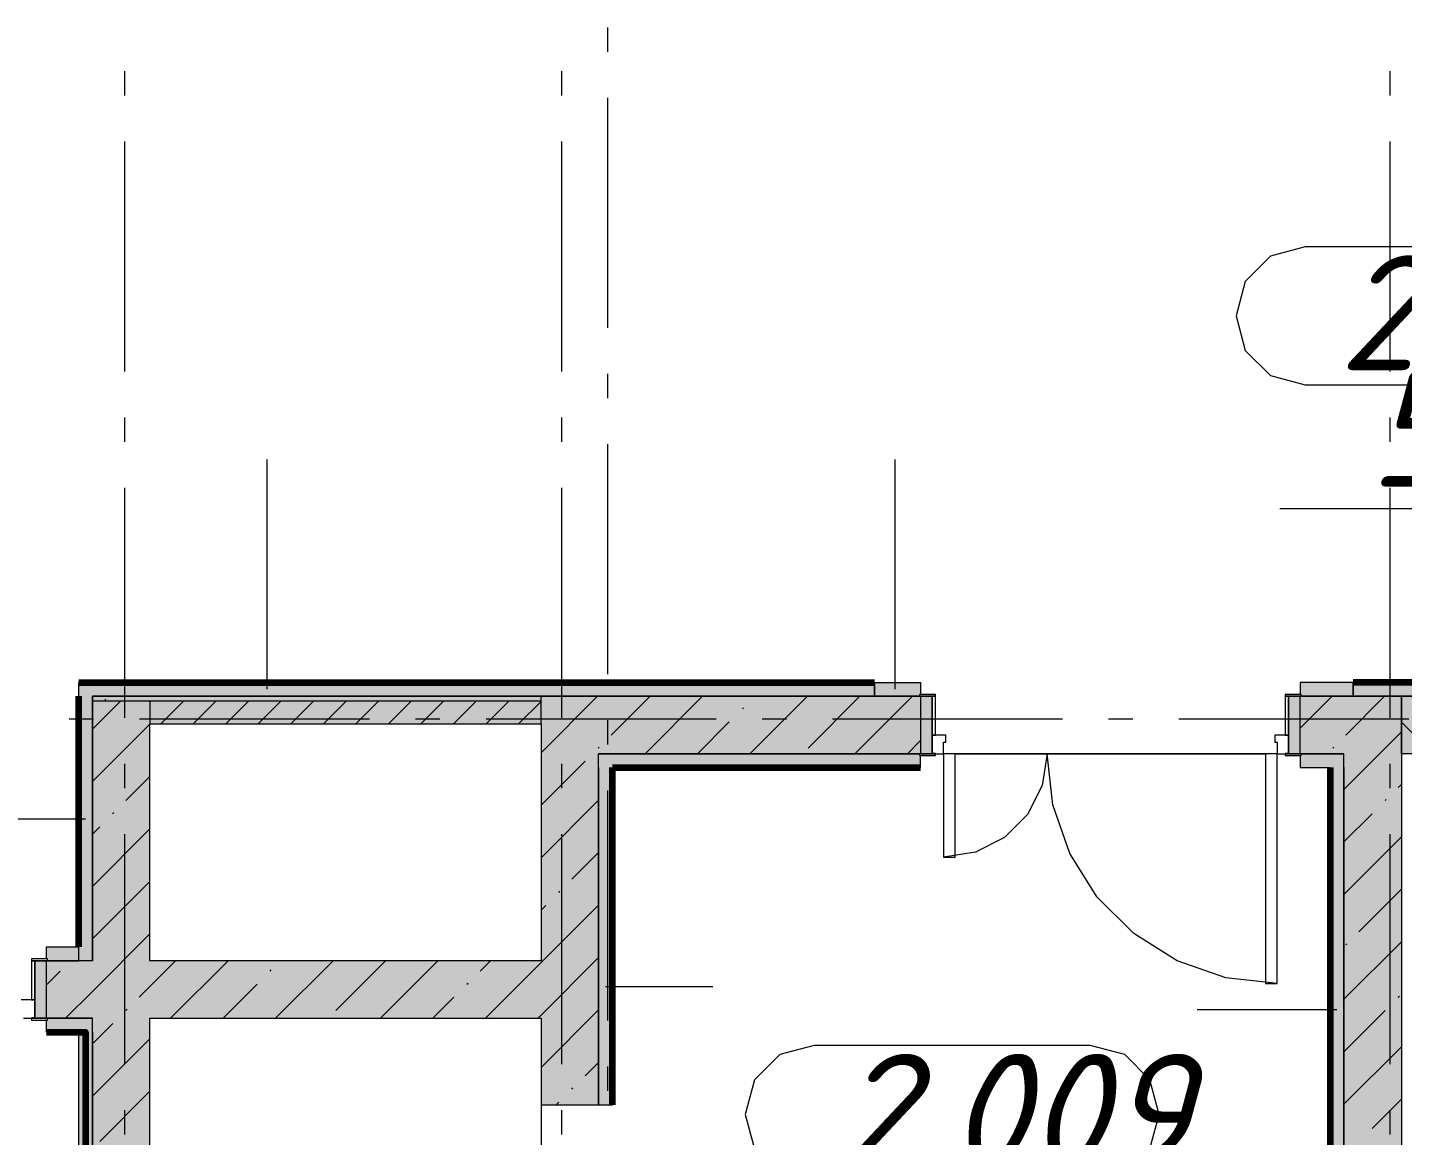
# Model space of a CAD drawing. Header units: millimetres. Extents: x -537608 to 253996, y -217170 to 186033.
# Drawn here: x -358584 to -352606, y 6889 to 11707 of the extents above; entities that cross this region are included whole.
import ezdxf

# ---------------------------------------------------------------- set-up
doc = ezdxf.new("R2010")
doc.units = ezdxf.units.MM
doc.layers.add('16) Лак 1.6м', color=160, linetype='Continuous', lineweight=90)
doc.layers.add('PDF _Геометрия', color=7, linetype='Continuous')
doc.layers.add('PDF _Текст', color=7, linetype='Continuous')
doc.layers.add('PDF _Сплошная заливка', color=7, linetype='Continuous', true_color=0xffffff)
doc.styles.add('PDF ISOCPEUR Italic', font='isocpeui.ttf')

msp = doc.modelspace()

# ---------------------------------------------------------------- hatches: boundary and pattern name
at = {"layer": 'PDF _Сплошная заливка', "true_color": 0xff7d7d, "transparency": 33554559}
msp.add_hatch(color=11, dxfattribs=at).paths.add_polyline_path([(-354901.3702, 8799.3465), (-354901.3702, 8859.345), (-358361.3746, 8859.345), (-358361.3746, 8799.3465), (-354939.4258, 8799.3465)])
at = {"layer": 'PDF _Сплошная заливка', "true_color": 0x6a8dc8, "transparency": 33554559}
h = msp.add_hatch(color=153, dxfattribs=at)
h.paths.add_polyline_path([(-352821.3665, 8799.3465), (-352821.3665, 8859.345), (-353051.3709, 8859.345), (-353051.3709, 8807.3447), (-353046.3674, 8807.3447), (-353046.3674, 8799.3465)], flags=0)
h.paths.add_polyline_path([(-354706.3728, 8799.3465), (-354706.3728, 8807.3447), (-354701.3693, 8807.3447), (-354701.3693, 8859.345), (-354901.3702, 8859.345), (-354901.3702, 8799.3465)], flags=0)
at = {"layer": 'PDF _Сплошная заливка', "true_color": 0xff7d7d, "transparency": 33554559}
h = msp.add_hatch(color=11, dxfattribs=at)
h.paths.add_polyline_path([(-342431.3634, 8799.3465), (-342431.3634, 8859.345), (-345456.3677, 8859.345), (-345456.3677, 8799.3465), (-343207.736, 8799.3465)], flags=0)
h.paths.add_polyline_path([(-347221.3684, 8799.3465), (-347221.3684, 8859.345), (-348511.367, 8859.345), (-348511.367, 8807.3447), (-348506.3721, 8807.3447), (-348506.3721, 8799.3465), (-347711.3722, 8799.3465)], flags=0)
h.paths.add_polyline_path([(-350796.3664, 8799.3465), (-349666.3667, 8799.6091), (-349666.3667, 8807.3447), (-349661.372, 8807.3447), (-349661.372, 8859.345), (-350801.3699, 8859.345), (-350801.3699, 8807.3447), (-350796.3664, 8807.3447)], flags=0)
h.paths.add_polyline_path([(-352611.3673, 8799.3465), (-351956.3697, 8799.3465), (-351956.3697, 8807.3447), (-351951.3662, 8807.3447), (-351951.3662, 8859.345), (-352821.3665, 8859.345), (-352821.3665, 8799.3465)], flags=0)
at = {"layer": 'PDF _Сплошная заливка', "transparency": 33554559}
for points in [[(-356351.3678, 8779.3455), (-356351.3678, 8799.3465), (-358301.3675, 8799.3465), (-358301.3675, 8779.3455), (-356615.3803, 8779.3455)], [(-358291.3347, 4449.345), (-358051.375, 4449.345), (-358051.375, 8779.3455), (-358301.3675, 8779.3455), (-358301.3675, 4449.345)], [(-356351.3678, 8679.3451), (-356351.3678, 8779.3455), (-358051.375, 8779.3455), (-358051.375, 8679.3451), (-356615.3803, 8679.3451)], [(-352861.3684, 4699.344), (-352611.3673, 4699.344), (-352611.3673, 8549.3454), (-352861.3684, 8549.3454), (-352861.3684, 5950.0167)]]:
    msp.add_hatch(color=256, dxfattribs=at).paths.add_polyline_path(points)
h = msp.add_hatch(color=256, dxfattribs=at)
h.paths.add_polyline_path([(-356101.3667, 4699.344), (-356101.3667, 5671.9326), (-356351.3678, 5671.9326), (-356351.3678, 4699.344)], flags=0)
h.paths.add_polyline_path([(-356351.3678, 7021.934), (-356101.3667, 7021.934), (-356101.3667, 8799.3465), (-356351.3678, 8799.3465), (-356351.3678, 7373.983)], flags=0)
h = msp.add_hatch(color=256, dxfattribs=at)
h.paths.add_polyline_path([(-352611.3673, 8549.3454), (-352611.3673, 8799.3465), (-353051.3709, 8797.9513), (-353051.3709, 8549.3454), (-352861.3684, 8549.3454)], flags=0)
h.paths.add_polyline_path([(-354939.4258, 8549.3454), (-354701.3693, 8549.3454), (-354701.3693, 8799.3465), (-356101.3667, 8799.3465), (-356101.3667, 8549.3454)], flags=0)
h = msp.add_hatch(color=256, dxfattribs=at)
h.paths.add_polyline_path([(-345456.3677, 8549.3454), (-345211.3701, 8549.3454), (-345211.3701, 8799.3465), (-345454.3698, 8795.3463), (-345456.3677, 8551.3454)], flags=0)
h.paths.add_polyline_path([(-348511.367, 8549.3454), (-348211.3657, 8549.3454), (-348211.3657, 8799.3465), (-348511.367, 8797.9513)], flags=0)
h.paths.add_polyline_path([(-347397.6265, 8549.3454), (-347221.3684, 8549.3454), (-347221.3684, 8799.3465), (-347711.3722, 8797.9513), (-347711.3722, 8549.3454)], flags=0)
h.paths.add_polyline_path([(-350796.3664, 8549.3454), (-349661.372, 8549.3454), (-349661.372, 8799.3465), (-350801.3699, 8797.9513), (-350801.3699, 8549.3454)], flags=0)
h.paths.add_polyline_path([(-352101.3668, 8549.3454), (-351951.3662, 8549.3454), (-351951.3662, 8799.3465), (-352611.3673, 8797.9513), (-352611.3673, 8549.3454), (-352201.3673, 8549.3454)], flags=0)
at = {"layer": 'PDF _Сплошная заливка', "true_color": 0x56bc34, "transparency": 33554559}
h = msp.add_hatch(color=85, dxfattribs=at)
h.paths.add_polyline_path([(-352921.3669, 8489.3447), (-352861.3684, 8489.3447), (-352861.3684, 8549.3454), (-353046.3674, 8547.0374), (-353046.3674, 8541.345), (-353051.3709, 8541.345), (-353051.3709, 8489.3447), (-353046.3674, 8489.3447)], flags=0)
h.paths.add_polyline_path([(-354939.4258, 8489.3447), (-354701.3693, 8489.3447), (-354701.3693, 8541.345), (-354706.3728, 8541.345), (-354706.3728, 8549.3454), (-356101.3667, 8549.3454), (-356101.3667, 8489.3447), (-356041.3682, 8489.3447)], flags=0)
at = {"layer": 'PDF _Сплошная заливка', "true_color": 0x6a8dc8, "transparency": 33554559}
h = msp.add_hatch(color=153, dxfattribs=at)
h.paths.add_polyline_path([(-358361.3746, 7648.9971), (-358361.3746, 7708.9978), (-358501.3684, 7708.9978), (-358501.3684, 7656.9975), (-358496.3735, 7656.9975), (-358496.3735, 7648.9971)], flags=0)
h.paths.add_polyline_path([(-360156.3703, 7648.9971), (-360156.3703, 7656.9975), (-360151.3754, 7656.9975), (-360151.3754, 7708.9978), (-360566.3703, 7708.9978), (-360566.3703, 7648.9971), (-360361.3746, 7648.9971)], flags=0)
at = {"layer": 'PDF _Сплошная заливка', "transparency": 33554559}
h = msp.add_hatch(color=256, dxfattribs=at)
h.paths.add_polyline_path([(-356615.3803, 7398.9982), (-356351.3678, 7398.9982), (-356351.3678, 7648.9971), (-358051.375, 7648.9971), (-358051.375, 7398.9982)], flags=0)
h.paths.add_polyline_path([(-358301.3675, 7398.9982), (-358301.3675, 7648.9971), (-358501.3684, 7648.9971), (-358501.3684, 7398.9982), (-358496.3735, 7398.9982)], flags=0)
h.paths.add_polyline_path([(-360156.3703, 7398.9982), (-360151.3754, 7398.9982), (-360151.3754, 7648.9971), (-360361.3746, 7648.9971), (-360361.3746, 7398.9982)], flags=0)
at = {"layer": 'PDF _Сплошная заливка', "true_color": 0x56bc34, "transparency": 33554559}
h = msp.add_hatch(color=85, dxfattribs=at)
h.paths.add_polyline_path([(-358501.3684, 7338.9974), (-358301.3675, 7338.9974), (-358301.3675, 7398.9982), (-358496.3735, 7396.8538), (-358496.3735, 7390.9978), (-358501.3684, 7390.9978), (-358501.3684, 7373.983)], flags=0)
h.paths.add_polyline_path([(-360151.3754, 7338.9974), (-360151.3754, 7390.9978), (-360156.3703, 7390.9978), (-360156.3703, 7398.9982), (-360361.3746, 7398.9982), (-360361.3746, 7338.9974), (-360301.3675, 7338.9974)], flags=0)

# ---------------------------------------------------------------- linework, layer by layer
at = {"layer": '16) Лак 1.6м'}
for p, q in [((-358361.3746, 8859.345), (-354901.3702, 8859.345)), ((-351951.3662, 8859.345), (-352821.3665, 8859.345)), ((-358361.3746, 7708.9978), (-358361.3746, 8799.3465)), ((-356041.3682, 7021.934), (-356041.3682, 8489.3447)), ((-356041.3682, 8489.3447), (-354701.3693, 8489.3447)), ((-352921.3669, 8489.3447), (-352921.3669, 6499.3452))]:
    msp.add_line(p, q, dxfattribs=at)
msp.add_lwpolyline([(-358501.3684, 7338.9974), (-358331.3711, 7338.9974), (-358331.3711, 4389.3444), (-352921.3669, 4389.3444), (-352921.3669, 2663.2261), (-352921.3669, 1304.3437), (-353101.3711, 1304.3437), (-353101.3711, 1109.3442), (-360301.3675, 1109.3442), (-360301.3675, 7338.9974), (-360151.3754, 7338.9974)], dxfattribs=at)
at = {"layer": 'PDF _Геометрия', "color": 253, "lineweight": 9, "true_color": 0xaaaaaa}
for p, q in [((-356061.3734, 11601.4231), (-356061.3734, 11707.2559)), ((-358161.3738, 11411.5131), (-358161.3738, 11517.3459)), ((-356261.3743, 11411.5131), (-356261.3743, 11517.3459)), ((-352661.3676, 11517.3459), (-352661.3676, 11411.5131)), ((-356061.3734, 10401.4223), (-356061.3734, 11401.4222)), ((-358161.3738, 10211.5123), (-358161.3738, 11211.5145)), ((-356261.3743, 10211.5123), (-356261.3743, 11211.5145)), ((-352661.3676, 11211.5145), (-352661.3676, 10211.5123)), ((-353180.0659, 10712.8966), (-353289.8666, 10603.0895)), ((-353030.0653, 10753.088), (-353180.0659, 10712.8966)), ((-351830.0601, 10753.088), (-353030.0653, 10753.088)), ((-353289.8666, 10603.0895), (-353330.0579, 10453.0888)), ((-353330.0579, 10453.0888), (-353289.8666, 10303.0883)), ((-353289.8666, 10303.0883), (-353180.0659, 10193.2811)), ((-356061.3734, 10095.5886), (-356061.3734, 10201.4214)), ((-353180.0659, 10193.2811), (-353030.0653, 10153.0876)), ((-353030.0653, 10153.0876), (-351830.0601, 10153.0876)), ((-358161.3738, 9905.6809), (-358161.3738, 10011.5136)), ((-356261.3743, 9905.6809), (-356261.3743, 10011.5136)), ((-352661.3676, 10011.5136), (-352661.3676, 9905.6809)), ((-356061.3734, 8895.5878), (-356061.3734, 9895.59)), ((-358161.3738, 8705.68), (-358161.3738, 9705.68)), ((-356261.3743, 8705.68), (-356261.3743, 9705.68)), ((-352661.3676, 9705.68), (-352661.3676, 8705.68)), ((-353139.0995, 9615.0535), (-351726.1844, 9615.0535)), ((-358296.4674, 8699.346), (-358402.298, 8699.346)), ((-357096.4709, 8699.346), (-358096.4665, 8699.346)), ((-356790.6308, 8699.346), (-356896.47, 8699.346)), ((-355590.6343, 8699.346), (-356590.6299, 8699.346)), ((-356061.3734, 8589.7563), (-356061.3734, 8695.5891)), ((-355284.8028, 8699.346), (-355390.6334, 8699.346)), ((-354084.7976, 8699.346), (-355084.8019, 8699.346)), ((-353778.9661, 8699.346), (-353884.7968, 8699.346)), ((-352578.9697, 8699.346), (-353578.9653, 8699.346)), ((-358161.3738, 8399.8463), (-358161.3738, 8505.6792)), ((-356261.3743, 8399.8463), (-356261.3743, 8505.6792)), ((-352661.3676, 8505.6792), (-352661.3676, 8399.8463)), ((-356061.3734, 7389.7555), (-356061.3734, 8389.7555)), ((-358161.3738, 7199.8456), (-358161.3738, 8199.8455)), ((-356261.3743, 7199.8456), (-356261.3743, 8199.8455)), ((-352661.3676, 8199.8455), (-352661.3676, 7199.8456)), ((-355313.9452, 7240.5278), (-355423.7544, 7130.7206)), ((-355163.9445, 7280.7191), (-355313.9452, 7240.5278)), ((-353963.948, 7280.7191), (-355163.9445, 7280.7191)), ((-353813.9474, 7240.5278), (-353963.948, 7280.7191)), ((-353704.1381, 7130.7206), (-353813.9474, 7240.5278)), ((-356061.3734, 7083.9218), (-356061.3734, 7189.7547)), ((-355423.7544, 7130.7206), (-355463.9458, 6980.72)), ((-353663.9467, 6980.72), (-353704.1381, 7130.7206)), ((-358161.3738, 6894.0119), (-358161.3738, 6999.8468)), ((-356261.3743, 6894.0119), (-356261.3743, 6999.8468)), ((-352661.3676, 6999.8468), (-352661.3676, 6894.0119)), ((-355463.9458, 6980.72), (-355423.7544, 6830.7194)), ((-353704.1381, 6830.7194), (-353663.9467, 6980.72))]:
    msp.add_line(p, q, dxfattribs=at)
at = {"layer": 'PDF _Геометрия', "lineweight": 9}
for p, q in [((-357542.2358, 8829.3457), (-357542.2358, 9829.3457)), ((-354811.6265, 8829.3457), (-354811.6265, 9829.3457)), ((-358361.3746, 8799.3465), (-358361.3746, 8859.345)), ((-354901.3702, 8799.3465), (-354901.3702, 8859.345)), ((-354901.3702, 8859.345), (-354701.3693, 8859.345)), ((-354901.3702, 8859.345), (-354901.3702, 8799.3465)), ((-354701.3693, 8859.345), (-354701.3693, 8807.3447)), ((-352821.3665, 8859.345), (-353051.3709, 8859.345)), ((-353051.3709, 8859.345), (-353051.3709, 8807.3447)), ((-352821.3665, 8799.3465), (-352821.3665, 8859.345)), ((-352821.3665, 8859.345), (-352821.3665, 8799.3465)), ((-358051.375, 8799.3465), (-358301.3675, 8799.3465)), ((-358301.3675, 8799.3465), (-358301.3675, 8779.3455)), ((-358301.3675, 7648.9971), (-358301.3675, 8799.3465)), ((-358301.3675, 8799.3465), (-354901.3702, 8799.3465)), ((-356351.3678, 8799.3465), (-358051.375, 8799.3465)), ((-356351.3678, 8553.3542), (-356105.3798, 8799.3465)), ((-356351.3678, 8779.3455), (-356351.3678, 8799.3465)), ((-356101.3667, 8799.3465), (-356351.3678, 8799.3465)), ((-354901.3702, 8799.3465), (-356101.3667, 8799.3465)), ((-356046.1133, 8630.516), (-355877.2786, 8799.3465)), ((-355899.1785, 8549.3454), (-355649.186, 8799.3465)), ((-355442.9847, 8549.3454), (-355192.9836, 8799.3465)), ((-355190.7445, 8573.4908), (-354964.8824, 8799.3465)), ((-354986.7908, 8549.3454), (-354736.7898, 8799.3465)), ((-354901.3702, 8799.3465), (-354706.3728, 8799.3465)), ((-354706.3728, 8799.3465), (-354901.3702, 8799.3465)), ((-354636.3674, 8807.3447), (-354706.3728, 8807.3447)), ((-354706.3728, 8807.3447), (-354706.3728, 8799.3465)), ((-354706.3728, 8799.3465), (-354636.3674, 8799.3465)), ((-354651.3691, 8799.3465), (-354701.3693, 8799.3465)), ((-354701.3693, 8799.3465), (-354701.3693, 8549.3454)), ((-354651.3691, 8549.3454), (-354651.3691, 8799.3465)), ((-354636.3674, 8799.3465), (-354651.3691, 8799.3465)), ((-354651.3691, 8799.3465), (-354651.3691, 8629.3449)), ((-354636.3674, 8799.3465), (-354636.3674, 8807.3447)), ((-354636.3674, 8629.3449), (-354636.3674, 8799.3465)), ((-353116.3729, 8807.3447), (-353116.3729, 8799.3465)), ((-353046.3674, 8807.3447), (-353116.3729, 8807.3447)), ((-353116.3729, 8799.3465), (-353116.3729, 8629.3449)), ((-353101.3711, 8799.3465), (-353116.3729, 8799.3465)), ((-353116.3729, 8799.3465), (-353046.3674, 8799.3465)), ((-353101.3711, 8799.3465), (-353101.3711, 8549.3454)), ((-353051.3709, 8799.3465), (-353101.3711, 8799.3465)), ((-353101.3711, 8629.3449), (-353101.3711, 8799.3465)), ((-353051.3709, 8659.9749), (-352911.9973, 8799.3465)), ((-353051.3709, 8549.3454), (-353051.3709, 8799.3465)), ((-353046.3674, 8799.3465), (-353046.3674, 8807.3447)), ((-352821.3665, 8799.3465), (-353046.3674, 8799.3465)), ((-353046.3674, 8799.3465), (-352821.3665, 8799.3465)), ((-352852.7307, 8630.516), (-352683.9047, 8799.3465)), ((-352821.3665, 8799.3465), (-352611.3673, 8799.3465)), ((-352611.3673, 8799.3465), (-352821.3665, 8799.3465)), ((-352611.3673, 8799.3465), (-351956.3697, 8799.3465)), ((-351956.3697, 8799.3465), (-352611.3673, 8799.3465)), ((-352611.3673, 8799.3465), (-352611.3673, 8549.3454)), ((-352611.3673, 8549.3454), (-352611.3673, 8799.3465)), ((-358301.3675, 8656.2395), (-358178.2616, 8779.3455)), ((-358301.3675, 8779.3455), (-358051.375, 8779.3455)), ((-358301.3675, 8779.3455), (-358301.3675, 7648.9971)), ((-358051.375, 8774.0535), (-358046.0788, 8779.3455)), ((-358051.375, 8779.3455), (-356351.3678, 8779.3455)), ((-358051.375, 8779.3455), (-358051.375, 8679.3451)), ((-358004.656, 8679.3451), (-357904.6555, 8779.3455)), ((-357863.2327, 8679.3451), (-357763.2409, 8779.3455)), ((-357721.818, 8679.3451), (-357621.8176, 8779.3455)), ((-357580.3948, 8679.3451), (-357480.3943, 8779.3455)), ((-357438.9715, 8679.3451), (-357338.9711, 8779.3455)), ((-357297.5482, 8679.3451), (-357197.5478, 8779.3455)), ((-357156.1336, 8679.3451), (-357056.1331, 8779.3455)), ((-357014.7103, 8679.3451), (-356914.7099, 8779.3455)), ((-356873.287, 8679.3451), (-356773.2866, 8779.3455)), ((-356731.8638, 8679.3451), (-356631.8633, 8779.3455)), ((-356590.4405, 8679.3451), (-356490.4401, 8779.3455)), ((-356449.0258, 8679.3451), (-356351.3678, 8776.9966)), ((-356351.3678, 8679.3451), (-356351.3678, 8779.3455)), ((-355475.8646, 8744.5645), (-355471.1194, 8749.3054)), ((-358301.3675, 8428.1427), (-358051.375, 8678.1416)), ((-358051.375, 7648.9971), (-358051.375, 8679.3451)), ((-358051.375, 8679.3451), (-356351.3678, 8679.3451)), ((-356351.3678, 8679.3451), (-356351.3678, 7648.9971)), ((-355671.0859, 8549.3454), (-355532.8921, 8687.5392)), ((-352474.8786, 8549.3454), (-352611.3673, 8685.8362)), ((-354591.3706, 8629.3449), (-354651.3691, 8629.3449)), ((-354651.3691, 8629.3449), (-354651.3691, 8549.3454)), ((-354651.3691, 8629.3449), (-354636.3674, 8629.3449)), ((-354591.3706, 8599.3456), (-354591.3706, 8629.3449)), ((-353101.3711, 8629.3449), (-353161.3697, 8629.3449)), ((-353161.3697, 8629.3449), (-353161.3697, 8599.3456)), ((-353116.3729, 8629.3449), (-353101.3711, 8629.3449)), ((-353101.3711, 8549.3454), (-353101.3711, 8629.3449)), ((-352705.8045, 8549.3454), (-352611.3673, 8643.7783)), ((-356103.1321, 8573.4908), (-356101.3667, 8575.254)), ((-356101.3667, 8575.254), (-356098.3957, 8578.2316)), ((-356101.3667, 8489.3447), (-356101.3667, 8549.3454)), ((-356101.3667, 8549.3454), (-354706.3728, 8549.3454)), ((-354706.3728, 8549.3454), (-356101.3667, 8549.3454)), ((-354758.6896, 8549.3454), (-354701.3693, 8606.6635)), ((-354636.3674, 8549.3454), (-354706.3728, 8549.3454)), ((-354706.3728, 8549.3454), (-354706.3728, 8541.345)), ((-354701.3693, 8549.3454), (-354651.3691, 8549.3454)), ((-354636.3674, 8550.3444), (-354651.3691, 8550.3444)), ((-354651.3691, 8550.3444), (-354651.3691, 8549.3454)), ((-354651.3691, 8549.3454), (-354601.3689, 8549.3454)), ((-354651.3691, 8549.3454), (-354636.3674, 8549.3454)), ((-354636.3674, 8549.3454), (-354636.3674, 8550.3444)), ((-354636.3674, 8541.345), (-354636.3674, 8549.3454)), ((-354601.3689, 8549.3454), (-354601.3689, 8599.3456)), ((-354601.3689, 8599.3456), (-354591.3706, 8599.3456)), ((-354551.3687, 8549.3454), (-354601.3689, 8549.3454)), ((-354601.3689, 8549.3454), (-354601.3689, 8099.3456)), ((-354551.3687, 8099.3456), (-354551.3687, 8549.3454)), ((-354151.367, 8549.3454), (-354173.396, 8410.2882)), ((-354126.298, 8326.8246), (-354151.367, 8549.3454)), ((-353151.3713, 8549.3454), (-353201.3716, 8549.3454)), ((-353201.3716, 8549.3454), (-353201.3716, 7549.3454)), ((-353161.3697, 8599.3456), (-353151.3713, 8599.3456)), ((-353151.3713, 8599.3456), (-353151.3713, 8549.3454)), ((-353151.3713, 7549.3454), (-353151.3713, 8549.3454)), ((-353151.3713, 8549.3454), (-353101.3711, 8549.3454)), ((-353116.3729, 8550.3444), (-353116.3729, 8549.3454)), ((-353101.3711, 8550.3444), (-353116.3729, 8550.3444)), ((-353116.3729, 8549.3454), (-353101.3711, 8549.3454)), ((-353116.3729, 8549.3454), (-353116.3729, 8541.345)), ((-353046.3674, 8549.3454), (-353116.3729, 8549.3454)), ((-353101.3711, 8549.3454), (-353101.3711, 8550.3444)), ((-353101.3711, 8549.3454), (-353051.3709, 8549.3454)), ((-352861.3684, 8549.3454), (-353046.3674, 8549.3454)), ((-353046.3674, 8549.3454), (-352861.3684, 8549.3454)), ((-353046.3674, 8541.345), (-353046.3674, 8549.3454)), ((-352909.7582, 8573.4908), (-352905.0131, 8578.2316)), ((-352861.3684, 8393.7772), (-352705.8045, 8549.3454)), ((-352861.3684, 8489.3447), (-352861.3684, 8549.3454)), ((-352201.3673, 8549.3454), (-352611.3673, 8549.3454)), ((-352611.3673, 8549.3454), (-352611.3673, 4699.344)), ((-356351.3678, 8325.2551), (-356160.1596, 8516.4655)), ((-356101.3667, 8489.3447), (-356101.3667, 7021.934)), ((-356101.3667, 7021.934), (-356101.3667, 8489.3447)), ((-354706.3728, 8541.345), (-354636.3674, 8541.345)), ((-354701.3693, 8489.3447), (-354701.3693, 8541.345)), ((-353116.3729, 8541.345), (-353046.3674, 8541.345)), ((-353051.3709, 8541.345), (-353051.3709, 8489.3447)), ((-353051.3709, 8489.3447), (-352921.3669, 8489.3447)), ((-352861.3684, 6439.3446), (-352861.3684, 8489.3447)), ((-352861.3684, 8489.3447), (-352861.3684, 6439.3446)), ((-358156.0259, 8345.3917), (-358051.375, 8450.0425)), ((-354173.396, 8410.2882), (-354237.313, 8284.842)), ((-352624.6295, 8402.417), (-352611.3673, 8415.6792)), ((-356351.3678, 8097.1561), (-356101.3667, 8347.1571)), ((-354052.3397, 8115.4605), (-354126.298, 8326.8246)), ((-352681.6569, 8345.3917), (-352676.9118, 8350.1347)), ((-358331.3711, 8263.9196), (-358963.0393, 8263.9196)), ((-358213.0447, 8288.3686), (-358208.3082, 8293.1093)), ((-354237.313, 8284.842), (-354336.8655, 8185.2873)), ((-352861.3684, 8165.6782), (-352738.6844, 8288.3686)), ((-358301.3675, 8200.0436), (-358270.0722, 8231.3433)), ((-358301.3675, 7971.9445), (-358051.375, 8221.9456)), ((-354336.8655, 8185.2873), (-354462.3139, 8121.3703)), ((-352861.3684, 7937.5812), (-352611.3673, 8187.5802)), ((-356217.1871, 8003.2442), (-356101.3667, 8119.0581)), ((-354462.3139, 8121.3703), (-354601.3689, 8099.3456)), ((-354601.3689, 8099.3456), (-354551.3687, 8099.3456)), ((-353933.2038, 7925.8562), (-354052.3397, 8115.4605)), ((-358301.3675, 7743.8454), (-358051.375, 7993.8466)), ((-356274.2059, 7946.2189), (-356269.4694, 7950.9618)), ((-352795.7032, 7775.1451), (-352611.3673, 7959.4811)), ((-356351.3678, 7640.9601), (-356101.3667, 7890.959)), ((-353774.8583, 7767.5129), (-353933.2038, 7925.8562)), ((-356351.3678, 7869.057), (-356331.2334, 7889.1957)), ((-358301.3675, 7515.7464), (-358051.375, 7765.7475)), ((-353585.252, 7648.377), (-353774.8583, 7767.5129)), ((-352861.3684, 7481.3831), (-352611.3673, 7731.3842)), ((-352852.7307, 7718.1219), (-352847.9856, 7722.8628)), ((-358566.3704, 7656.9975), (-358566.3704, 7648.9971)), ((-358496.3735, 7656.9975), (-358566.3704, 7656.9975)), ((-358501.3684, 7656.9975), (-358501.3684, 7708.9978)), ((-358501.3684, 7708.9978), (-358361.3746, 7708.9978)), ((-358496.3735, 7648.9971), (-358496.3735, 7656.9975)), ((-358361.3746, 7648.9971), (-358361.3746, 7708.9978)), ((-356351.3678, 7412.8611), (-356103.1321, 7661.0966)), ((-358566.3704, 7648.9971), (-358566.3704, 7478.9976)), ((-358551.3686, 7648.9971), (-358566.3704, 7648.9971)), ((-358566.3704, 7648.9971), (-358496.3735, 7648.9971)), ((-358551.3686, 7648.9971), (-358551.3686, 7398.9982)), ((-358501.3684, 7648.9971), (-358551.3686, 7648.9971)), ((-358551.3686, 7478.9976), (-358551.3686, 7648.9971)), ((-358501.3684, 7398.9982), (-358501.3684, 7648.9971)), ((-358501.3684, 7543.8468), (-358441.1459, 7604.0713)), ((-358361.3746, 7648.9971), (-358496.3735, 7648.9971)), ((-358496.3735, 7648.9971), (-358361.3746, 7648.9971)), ((-358301.3675, 7648.9971), (-358361.3746, 7648.9971)), ((-358051.375, 7537.6484), (-357940.0243, 7648.9971)), ((-356351.3678, 7648.9971), (-358051.375, 7648.9971)), ((-357961.9241, 7398.9982), (-357711.9231, 7648.9971)), ((-357528.7497, 7604.0713), (-357524.0131, 7608.8143)), ((-357505.7303, 7398.9982), (-357255.7292, 7648.9971)), ((-357243.6296, 7432.9976), (-357027.628, 7648.9971)), ((-357049.5278, 7398.9982), (-356799.5268, 7648.9971)), ((-356616.3534, 7604.0713), (-356571.4342, 7648.9971)), ((-356593.3341, 7398.9982), (-356351.3678, 7640.9601)), ((-353373.8921, 7574.4166), (-353585.252, 7648.377)), ((-358098.9984, 7490.0229), (-358051.375, 7537.6484)), ((-357733.8229, 7398.9982), (-357585.7772, 7547.0482)), ((-356673.3809, 7547.0482), (-356668.6358, 7551.789)), ((-356071.3718, 7537.2716), (-355605.2227, 7537.2716)), ((-353151.3713, 7549.3454), (-353373.8921, 7574.4166)), ((-353201.3716, 7549.3454), (-353151.3713, 7549.3454)), ((-358551.3686, 7478.9976), (-358611.3671, 7478.9976)), ((-358566.3704, 7478.9976), (-358551.3686, 7478.9976)), ((-358551.3686, 7398.9982), (-358551.3686, 7478.9976)), ((-358418.1179, 7398.9982), (-358301.3675, 7515.7464)), ((-356821.4352, 7398.9982), (-356730.4083, 7490.0229)), ((-352624.6295, 7490.0229), (-352619.893, 7494.7637)), ((-358156.0259, 7432.9976), (-358151.2808, 7437.7406)), ((-356365.2328, 7398.9982), (-356351.3678, 7412.8611)), ((-356351.3678, 7184.762), (-356101.3667, 7434.763)), ((-352891.3719, 7435.4261), (-353498.5396, 7435.4261)), ((-352861.3684, 7253.2841), (-352681.6569, 7432.9976)), ((-358601.3688, 7398.9982), (-358551.3686, 7398.9982)), ((-358566.3704, 7399.9971), (-358566.3704, 7398.9982)), ((-358551.3686, 7399.9971), (-358566.3704, 7399.9971)), ((-358566.3704, 7398.9982), (-358551.3686, 7398.9982)), ((-358566.3704, 7398.9982), (-358566.3704, 7390.9978)), ((-358496.3735, 7398.9982), (-358566.3704, 7398.9982)), ((-358566.3704, 7390.9978), (-358496.3735, 7390.9978)), ((-358551.3686, 7398.9982), (-358551.3686, 7399.9971)), ((-358551.3686, 7398.9982), (-358501.3684, 7398.9982)), ((-358501.3684, 7338.9974), (-358501.3684, 7390.9978)), ((-358301.3675, 7398.9982), (-358496.3735, 7398.9982)), ((-358496.3735, 7398.9982), (-358301.3675, 7398.9982)), ((-358496.3735, 7390.9978), (-358496.3735, 7398.9982)), ((-358301.3675, 7338.9974), (-358301.3675, 7398.9982)), ((-358301.3675, 7287.6495), (-358213.0447, 7375.9745)), ((-358051.375, 4699.344), (-358051.375, 7398.9982)), ((-358051.375, 7398.9982), (-356351.3678, 7398.9982)), ((-356351.3678, 7398.9982), (-356351.3678, 7021.934)), ((-358361.3746, 7338.9974), (-358501.3684, 7338.9974)), ((-358361.3746, 4389.3444), (-358361.3746, 7338.9974)), ((-358301.3675, 4449.345), (-358301.3675, 7338.9974)), ((-358301.3675, 7338.9974), (-358301.3675, 4449.345)), ((-358301.3675, 7059.5504), (-358051.375, 7309.5493)), ((-352861.3684, 7025.1871), (-352611.3673, 7275.186)), ((-356160.1596, 7147.8754), (-356101.3667, 7206.664)), ((-358270.0722, 6862.751), (-358051.375, 7081.4525)), ((-356217.1871, 7090.8501), (-356212.442, 7095.5909)), ((-356351.3678, 7021.934), (-356101.3667, 7021.934)), ((-356286.0988, 7021.934), (-356274.2059, 7033.8248)), ((-356101.3667, 7021.934), (-356041.3682, 7021.934)), ((-352738.6844, 6919.7763), (-352611.3673, 7047.087))]:
    msp.add_line(p, q, dxfattribs=at)
at = {"layer": 'PDF _Геометрия', "color": 8, "lineweight": 9, "true_color": 0x787878}
msp.add_line((-358244.8654, 8786.3318), (-358248.2154, 8780.5232), dxfattribs=at)
at = {"layer": 'PDF _Геометрия', "color": 9, "lineweight": 9, "true_color": 0xc0c0c0}
for p, q in [((-353201.3716, 8549.3454), (-354551.3687, 8549.3454)), ((-354551.3687, 8549.3454), (-353201.3716, 8549.3454)), ((-356351.3678, 7021.934), (-356351.3678, 5671.9326))]:
    msp.add_line(p, q, dxfattribs=at)
at = {"layer": 'PDF _Сплошная заливка', "color": 11, "lineweight": 35, "true_color": 0xff7d7d, "transparency": 33554559}
msp.add_solid([(-358301.3675, 7648.9971), (-358301.3675, 8799.3465), (-358361.3746, 7648.9971), (-358361.3746, 8799.3465)], dxfattribs=at)
at = {"layer": 'PDF _Сплошная заливка', "color": 7, "lineweight": 35, "true_color": 0xf4f4f4, "transparency": 33554559}
for points in [[(-354701.3693, 8549.3454), (-354651.3691, 8549.3454), (-354701.3693, 8799.3465), (-354651.3691, 8799.3465)], [(-353101.3711, 8549.3454), (-353051.3709, 8549.3454), (-353101.3711, 8797.9513), (-353051.3709, 8799.3465)], [(-358551.3686, 7398.9982), (-358501.3684, 7398.9982), (-358551.3686, 7648.9971), (-358501.3684, 7648.9971)]]:
    msp.add_solid(points, dxfattribs=at)
at = {"layer": 'PDF _Сплошная заливка', "color": 85, "lineweight": 35, "true_color": 0x56bc34, "transparency": 33554559}
for points in [[(-356041.3682, 7021.934), (-356041.3682, 8489.3447), (-356101.3667, 7021.934), (-356101.3667, 8489.3447)], [(-352861.3684, 6439.3446), (-352861.3684, 8489.3447), (-352921.3669, 6439.3446), (-352921.3669, 8489.3447)], [(-358301.3675, 4389.3444), (-358301.3675, 7338.9974), (-358361.3746, 4389.3444), (-358361.3746, 7338.9974)]]:
    msp.add_solid(points, dxfattribs=at)

# ---------------------------------------------------------------- texts
at = {"layer": 'PDF _Текст', "char_height": 500, "attachment_point": 4, "style": 'PDF ISOCPEUR Italic'}
for s, insert in [('2.011', (-352885.3953, 10466.3726)), ('5,4', (-352752.3944, 9902.4277)), ('2.009', (-355071.2814, 6994.0059))]:
    msp.add_mtext(s, dxfattribs=dict(at, insert=insert))

doc.saveas('drawing.dxf')
